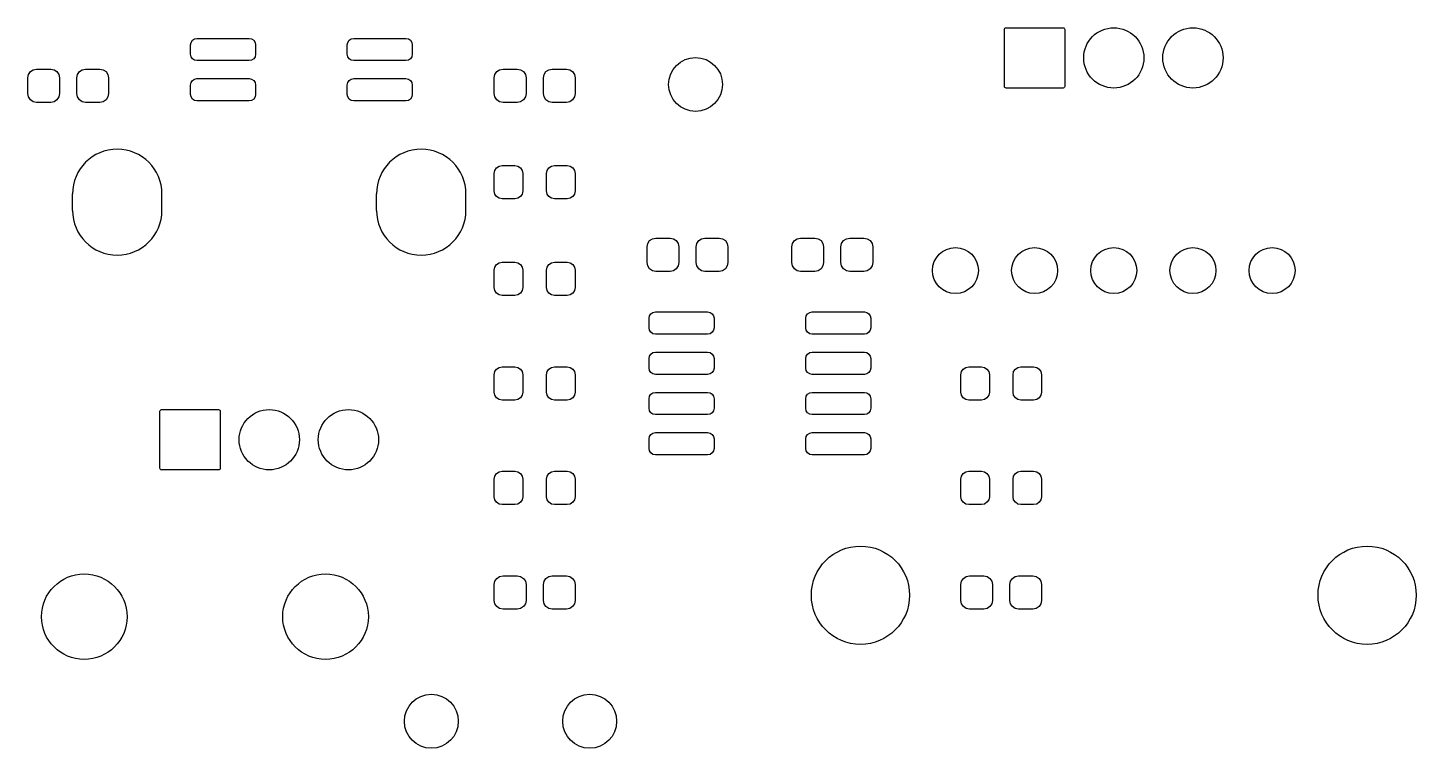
# Model space of a CAD drawing. Extents: x 123.1 to 169.3, y -139.9 to -48.2.
# Drawn here: x 125.47 to 169.32, y -94.07 to -71.32 of the extents above; entities that cross this region are included whole.
import ezdxf

# ---------------------------------------------------------------- set-up
doc = ezdxf.new("R2010")
doc.units = 0
doc.layers.add('BLACK', color=7, linetype='CONTINUOUS')

msp = doc.modelspace()

# ---------------------------------------------------------------- linework, layer by layer
at = {"layer": 'BLACK', "linetype": 'CONTINUOUS'}
for p, q in [((156.315, -71.373), (156.319, -71.3535)), ((156.315, -73.173), (156.315, -71.373)), ((156.319, -71.3535), (156.33, -71.3369)), ((156.33, -71.3369), (156.346, -71.3259)), ((156.346, -71.3259), (156.366, -71.322)), ((156.366, -71.322), (158.166, -71.322)), ((158.166, -71.322), (158.186, -71.3259)), ((158.186, -71.3259), (158.202, -71.3369)), ((158.202, -71.3369), (158.213, -71.3535)), ((158.213, -71.3535), (158.217, -71.373)), ((158.217, -71.373), (158.217, -73.173)), ((130.611, -71.859), (130.626, -71.7821)), ((130.611, -72.159), (130.611, -71.859)), ((130.626, -71.7821), (130.67, -71.7169)), ((130.67, -71.7169), (130.735, -71.6733)), ((130.735, -71.6733), (130.812, -71.658)), ((130.812, -71.658), (132.462, -71.658)), ((132.462, -71.658), (132.539, -71.6733)), ((132.539, -71.6733), (132.604, -71.7169)), ((132.604, -71.7169), (132.648, -71.7821)), ((132.648, -71.7821), (132.663, -71.859)), ((132.663, -71.859), (132.663, -72.159)), ((135.561, -71.859), (135.576, -71.7821)), ((135.561, -72.159), (135.561, -71.859)), ((135.576, -71.7821), (135.62, -71.7169)), ((135.62, -71.7169), (135.685, -71.6733)), ((135.685, -71.6733), (135.762, -71.658)), ((135.762, -71.658), (137.412, -71.658)), ((137.412, -71.658), (137.489, -71.6733)), ((137.489, -71.6733), (137.554, -71.7169)), ((137.554, -71.7169), (137.598, -71.7821)), ((137.598, -71.7821), (137.613, -71.859)), ((137.613, -71.859), (137.613, -72.159)), ((130.626, -72.2359), (130.611, -72.159)), ((130.67, -72.3011), (130.626, -72.2359)), ((130.735, -72.3447), (130.67, -72.3011)), ((130.812, -72.36), (130.735, -72.3447)), ((132.539, -72.3447), (132.462, -72.36)), ((132.604, -72.3011), (132.539, -72.3447)), ((132.648, -72.2359), (132.604, -72.3011)), ((132.663, -72.159), (132.648, -72.2359)), ((135.576, -72.2359), (135.561, -72.159)), ((135.62, -72.3011), (135.576, -72.2359)), ((135.685, -72.3447), (135.62, -72.3011)), ((135.762, -72.36), (135.685, -72.3447)), ((137.489, -72.3447), (137.412, -72.36)), ((137.554, -72.3011), (137.489, -72.3447)), ((137.598, -72.2359), (137.554, -72.3011)), ((137.613, -72.159), (137.598, -72.2359)), ((125.491, -72.7964), (125.551, -72.7068)), ((125.551, -72.7068), (125.64, -72.647)), ((125.64, -72.647), (125.746, -72.626)), ((125.746, -72.626), (126.196, -72.626)), ((126.196, -72.626), (126.302, -72.647)), ((126.302, -72.647), (126.391, -72.7068)), ((126.391, -72.7068), (126.451, -72.7964)), ((127.041, -72.7964), (127.101, -72.7068)), ((127.101, -72.7068), (127.19, -72.647)), ((127.19, -72.647), (127.296, -72.626)), ((127.296, -72.626), (127.746, -72.626)), ((127.746, -72.626), (127.852, -72.647)), ((127.852, -72.647), (127.941, -72.7068)), ((127.941, -72.7068), (128.001, -72.7964)), ((132.462, -72.36), (130.812, -72.36)), ((137.412, -72.36), (135.762, -72.36)), ((140.223, -72.7964), (140.283, -72.7068)), ((140.283, -72.7068), (140.372, -72.647)), ((140.372, -72.647), (140.478, -72.626)), ((140.478, -72.626), (140.928, -72.626)), ((140.928, -72.626), (141.034, -72.647)), ((141.034, -72.647), (141.123, -72.7068)), ((141.123, -72.7068), (141.183, -72.7964)), ((141.773, -72.7964), (141.833, -72.7068)), ((141.833, -72.7068), (141.922, -72.647)), ((141.922, -72.647), (142.028, -72.626)), ((142.028, -72.626), (142.478, -72.626)), ((142.478, -72.626), (142.584, -72.647)), ((142.584, -72.647), (142.673, -72.7068)), ((142.673, -72.7068), (142.733, -72.7964)), ((125.47, -72.902), (125.491, -72.7964)), ((125.47, -73.402), (125.47, -72.902)), ((126.451, -72.7964), (126.472, -72.902)), ((126.472, -72.902), (126.472, -73.402)), ((127.02, -72.902), (127.041, -72.7964)), ((127.02, -73.402), (127.02, -72.902)), ((128.001, -72.7964), (128.022, -72.902)), ((128.022, -72.902), (128.022, -73.402)), ((130.611, -73.129), (130.626, -73.0521)), ((130.611, -73.429), (130.611, -73.129)), ((130.626, -73.0521), (130.67, -72.9869)), ((130.67, -72.9869), (130.735, -72.9433)), ((130.735, -72.9433), (130.812, -72.928)), ((130.812, -72.928), (132.462, -72.928)), ((132.462, -72.928), (132.539, -72.9433)), ((132.539, -72.9433), (132.604, -72.9869)), ((132.604, -72.9869), (132.648, -73.0521)), ((132.648, -73.0521), (132.663, -73.129)), ((132.663, -73.129), (132.663, -73.429)), ((135.561, -73.129), (135.576, -73.0521)), ((135.561, -73.429), (135.561, -73.129)), ((135.576, -73.0521), (135.62, -72.9869)), ((135.62, -72.9869), (135.685, -72.9433)), ((135.685, -72.9433), (135.762, -72.928)), ((135.762, -72.928), (137.412, -72.928)), ((137.412, -72.928), (137.489, -72.9433)), ((137.489, -72.9433), (137.554, -72.9869)), ((137.554, -72.9869), (137.598, -73.0521)), ((137.598, -73.0521), (137.613, -73.129)), ((137.613, -73.129), (137.613, -73.429)), ((140.202, -72.902), (140.223, -72.7964)), ((140.202, -73.402), (140.202, -72.902)), ((141.183, -72.7964), (141.204, -72.902)), ((141.204, -72.902), (141.204, -73.402)), ((141.752, -72.902), (141.773, -72.7964)), ((141.752, -73.402), (141.752, -72.902)), ((142.733, -72.7964), (142.754, -72.902)), ((142.754, -72.902), (142.754, -73.402)), ((156.319, -73.1925), (156.315, -73.173)), ((156.33, -73.2091), (156.319, -73.1925)), ((156.346, -73.2201), (156.33, -73.2091)), ((156.366, -73.224), (156.346, -73.2201)), ((158.166, -73.224), (156.366, -73.224)), ((158.186, -73.2201), (158.166, -73.224)), ((158.202, -73.2091), (158.186, -73.2201)), ((158.213, -73.1925), (158.202, -73.2091)), ((158.217, -73.173), (158.213, -73.1925)), ((125.491, -73.5076), (125.47, -73.402)), ((125.551, -73.5972), (125.491, -73.5076)), ((125.64, -73.657), (125.551, -73.5972)), ((125.746, -73.678), (125.64, -73.657)), ((126.302, -73.657), (126.196, -73.678)), ((126.391, -73.5972), (126.302, -73.657)), ((126.451, -73.5076), (126.391, -73.5972)), ((126.472, -73.402), (126.451, -73.5076)), ((127.041, -73.5076), (127.02, -73.402)), ((127.101, -73.5972), (127.041, -73.5076)), ((127.19, -73.657), (127.101, -73.5972)), ((127.296, -73.678), (127.19, -73.657)), ((127.852, -73.657), (127.746, -73.678)), ((127.941, -73.5972), (127.852, -73.657)), ((128.001, -73.5076), (127.941, -73.5972)), ((128.022, -73.402), (128.001, -73.5076)), ((130.626, -73.5059), (130.611, -73.429)), ((130.67, -73.5711), (130.626, -73.5059)), ((130.735, -73.6147), (130.67, -73.5711)), ((130.812, -73.63), (130.735, -73.6147)), ((132.462, -73.63), (130.812, -73.63)), ((132.539, -73.6147), (132.462, -73.63)), ((132.604, -73.5711), (132.539, -73.6147)), ((132.648, -73.5059), (132.604, -73.5711)), ((132.663, -73.429), (132.648, -73.5059)), ((135.576, -73.5059), (135.561, -73.429)), ((135.62, -73.5711), (135.576, -73.5059)), ((135.685, -73.6147), (135.62, -73.5711)), ((135.762, -73.63), (135.685, -73.6147)), ((137.412, -73.63), (135.762, -73.63)), ((137.489, -73.6147), (137.412, -73.63)), ((137.554, -73.5711), (137.489, -73.6147)), ((137.598, -73.5059), (137.554, -73.5711)), ((137.613, -73.429), (137.598, -73.5059)), ((140.223, -73.5076), (140.202, -73.402)), ((140.283, -73.5972), (140.223, -73.5076)), ((140.372, -73.657), (140.283, -73.5972)), ((140.478, -73.678), (140.372, -73.657)), ((141.034, -73.657), (140.928, -73.678)), ((141.123, -73.5972), (141.034, -73.657)), ((141.183, -73.5076), (141.123, -73.5972)), ((141.204, -73.402), (141.183, -73.5076)), ((141.773, -73.5076), (141.752, -73.402)), ((141.833, -73.5972), (141.773, -73.5076)), ((141.922, -73.657), (141.833, -73.5972)), ((142.028, -73.678), (141.922, -73.657)), ((142.584, -73.657), (142.478, -73.678)), ((142.673, -73.5972), (142.584, -73.657)), ((142.733, -73.5076), (142.673, -73.5972)), ((142.754, -73.402), (142.733, -73.5076)), ((126.196, -73.678), (125.746, -73.678)), ((127.746, -73.678), (127.296, -73.678)), ((140.928, -73.678), (140.478, -73.678)), ((142.478, -73.678), (142.028, -73.678)), ((140.202, -75.925), (140.221, -75.8289)), ((140.221, -75.8289), (140.276, -75.7475)), ((140.276, -75.7475), (140.357, -75.6931)), ((140.357, -75.6931), (140.453, -75.674)), ((140.453, -75.674), (140.853, -75.674)), ((140.853, -75.674), (140.949, -75.6931)), ((140.949, -75.6931), (141.03, -75.7475)), ((141.03, -75.7475), (141.085, -75.8289)), ((141.085, -75.8289), (141.104, -75.925)), ((141.852, -75.925), (141.871, -75.8289)), ((141.871, -75.8289), (141.926, -75.7475)), ((141.926, -75.7475), (142.007, -75.6931)), ((142.007, -75.6931), (142.103, -75.674)), ((142.103, -75.674), (142.503, -75.674)), ((142.503, -75.674), (142.599, -75.6931)), ((142.599, -75.6931), (142.68, -75.7475)), ((142.68, -75.7475), (142.735, -75.8289)), ((142.735, -75.8289), (142.754, -75.925)), ((140.202, -76.475), (140.202, -75.925)), ((141.104, -75.925), (141.104, -76.475)), ((141.852, -76.475), (141.852, -75.925)), ((142.754, -75.925), (142.754, -76.475)), ((126.885, -77.088), (126.885, -76.568)), ((129.707, -77.088), (129.707, -76.568)), ((136.485, -77.088), (136.485, -76.568)), ((139.307, -77.088), (139.307, -76.568)), ((140.221, -76.5711), (140.202, -76.475)), ((140.276, -76.6525), (140.221, -76.5711)), ((140.357, -76.7069), (140.276, -76.6525)), ((140.453, -76.726), (140.357, -76.7069)), ((140.853, -76.726), (140.453, -76.726)), ((140.949, -76.7069), (140.853, -76.726)), ((141.03, -76.6525), (140.949, -76.7069)), ((141.085, -76.5711), (141.03, -76.6525)), ((141.104, -76.475), (141.085, -76.5711)), ((141.871, -76.5711), (141.852, -76.475)), ((141.926, -76.6525), (141.871, -76.5711)), ((142.007, -76.7069), (141.926, -76.6525)), ((142.103, -76.726), (142.007, -76.7069)), ((142.503, -76.726), (142.103, -76.726)), ((142.599, -76.7069), (142.503, -76.726)), ((142.68, -76.6525), (142.599, -76.7069)), ((142.735, -76.5711), (142.68, -76.6525)), ((142.754, -76.475), (142.735, -76.5711)), ((145.049, -78.1304), (145.109, -78.0408)), ((145.109, -78.0408), (145.198, -77.981)), ((145.198, -77.981), (145.304, -77.96)), ((145.304, -77.96), (145.754, -77.96)), ((145.754, -77.96), (145.86, -77.981)), ((145.86, -77.981), (145.949, -78.0408)), ((145.949, -78.0408), (146.009, -78.1304)), ((146.599, -78.1304), (146.659, -78.0408)), ((146.659, -78.0408), (146.748, -77.981)), ((146.748, -77.981), (146.854, -77.96)), ((146.854, -77.96), (147.304, -77.96)), ((147.304, -77.96), (147.41, -77.981)), ((147.41, -77.981), (147.499, -78.0408)), ((147.499, -78.0408), (147.559, -78.1304)), ((149.621, -78.1304), (149.681, -78.0408)), ((149.681, -78.0408), (149.77, -77.981)), ((149.77, -77.981), (149.876, -77.96)), ((149.876, -77.96), (150.326, -77.96)), ((150.326, -77.96), (150.432, -77.981)), ((150.432, -77.981), (150.521, -78.0408)), ((150.521, -78.0408), (150.581, -78.1304)), ((151.171, -78.1304), (151.231, -78.0408)), ((151.231, -78.0408), (151.32, -77.981)), ((151.32, -77.981), (151.426, -77.96)), ((151.426, -77.96), (151.876, -77.96)), ((151.876, -77.96), (151.982, -77.981)), ((151.982, -77.981), (152.071, -78.0408)), ((152.071, -78.0408), (152.131, -78.1304)), ((145.028, -78.236), (145.049, -78.1304)), ((145.028, -78.736), (145.028, -78.236)), ((146.009, -78.1304), (146.03, -78.236)), ((146.03, -78.236), (146.03, -78.736)), ((146.578, -78.236), (146.599, -78.1304)), ((146.578, -78.736), (146.578, -78.236)), ((147.559, -78.1304), (147.58, -78.236)), ((147.58, -78.236), (147.58, -78.736)), ((149.6, -78.236), (149.621, -78.1304)), ((149.6, -78.736), (149.6, -78.236)), ((150.581, -78.1304), (150.602, -78.236)), ((150.602, -78.236), (150.602, -78.736)), ((151.15, -78.236), (151.171, -78.1304)), ((151.15, -78.736), (151.15, -78.236)), ((152.131, -78.1304), (152.152, -78.236)), ((152.152, -78.236), (152.152, -78.736)), ((140.202, -78.973), (140.221, -78.8769)), ((140.221, -78.8769), (140.276, -78.7955)), ((140.276, -78.7955), (140.357, -78.7411)), ((140.357, -78.7411), (140.453, -78.722)), ((140.453, -78.722), (140.853, -78.722)), ((140.853, -78.722), (140.949, -78.7411)), ((140.949, -78.7411), (141.03, -78.7955)), ((141.03, -78.7955), (141.085, -78.8769)), ((141.085, -78.8769), (141.104, -78.973)), ((141.852, -78.973), (141.871, -78.8769)), ((141.871, -78.8769), (141.926, -78.7955)), ((141.926, -78.7955), (142.007, -78.7411)), ((142.007, -78.7411), (142.103, -78.722)), ((142.103, -78.722), (142.503, -78.722)), ((142.503, -78.722), (142.599, -78.7411)), ((142.599, -78.7411), (142.68, -78.7955)), ((142.68, -78.7955), (142.735, -78.8769)), ((142.735, -78.8769), (142.754, -78.973)), ((145.049, -78.8416), (145.028, -78.736)), ((145.109, -78.9312), (145.049, -78.8416)), ((146.009, -78.8416), (145.949, -78.9312)), ((146.03, -78.736), (146.009, -78.8416)), ((146.599, -78.8416), (146.578, -78.736)), ((146.659, -78.9312), (146.599, -78.8416)), ((147.559, -78.8416), (147.499, -78.9312)), ((147.58, -78.736), (147.559, -78.8416)), ((149.621, -78.8416), (149.6, -78.736)), ((149.681, -78.9312), (149.621, -78.8416)), ((150.581, -78.8416), (150.521, -78.9312)), ((150.602, -78.736), (150.581, -78.8416)), ((151.171, -78.8416), (151.15, -78.736)), ((151.231, -78.9312), (151.171, -78.8416)), ((152.131, -78.8416), (152.071, -78.9312)), ((152.152, -78.736), (152.131, -78.8416)), ((140.202, -79.523), (140.202, -78.973)), ((141.104, -78.973), (141.104, -79.523)), ((141.852, -79.523), (141.852, -78.973)), ((142.754, -78.973), (142.754, -79.523)), ((145.198, -78.991), (145.109, -78.9312)), ((145.304, -79.012), (145.198, -78.991)), ((145.754, -79.012), (145.304, -79.012)), ((145.86, -78.991), (145.754, -79.012)), ((145.949, -78.9312), (145.86, -78.991)), ((146.748, -78.991), (146.659, -78.9312)), ((146.854, -79.012), (146.748, -78.991)), ((147.304, -79.012), (146.854, -79.012)), ((147.41, -78.991), (147.304, -79.012)), ((147.499, -78.9312), (147.41, -78.991)), ((149.77, -78.991), (149.681, -78.9312)), ((149.876, -79.012), (149.77, -78.991)), ((150.326, -79.012), (149.876, -79.012)), ((150.432, -78.991), (150.326, -79.012)), ((150.521, -78.9312), (150.432, -78.991)), ((151.32, -78.991), (151.231, -78.9312)), ((151.426, -79.012), (151.32, -78.991)), ((151.876, -79.012), (151.426, -79.012)), ((151.982, -78.991), (151.876, -79.012)), ((152.071, -78.9312), (151.982, -78.991)), ((140.221, -79.6191), (140.202, -79.523)), ((140.276, -79.7005), (140.221, -79.6191)), ((140.357, -79.7549), (140.276, -79.7005)), ((140.453, -79.774), (140.357, -79.7549)), ((140.853, -79.774), (140.453, -79.774)), ((140.949, -79.7549), (140.853, -79.774)), ((141.03, -79.7005), (140.949, -79.7549)), ((141.085, -79.6191), (141.03, -79.7005)), ((141.104, -79.523), (141.085, -79.6191)), ((141.871, -79.6191), (141.852, -79.523)), ((141.926, -79.7005), (141.871, -79.6191)), ((142.007, -79.7549), (141.926, -79.7005)), ((142.103, -79.774), (142.007, -79.7549)), ((142.503, -79.774), (142.103, -79.774)), ((142.599, -79.7549), (142.503, -79.774)), ((142.68, -79.7005), (142.599, -79.7549)), ((142.735, -79.6191), (142.68, -79.7005)), ((142.754, -79.523), (142.735, -79.6191)), ((145.089, -80.495), (145.104, -80.4181)), ((145.089, -80.795), (145.089, -80.495)), ((145.104, -80.4181), (145.148, -80.3529)), ((145.148, -80.3529), (145.213, -80.3093)), ((145.213, -80.3093), (145.29, -80.294)), ((145.29, -80.294), (146.94, -80.294)), ((146.94, -80.294), (147.017, -80.3093)), ((147.017, -80.3093), (147.082, -80.3529)), ((147.082, -80.3529), (147.126, -80.4181)), ((147.126, -80.4181), (147.141, -80.495)), ((147.141, -80.495), (147.141, -80.795)), ((150.039, -80.495), (150.054, -80.4181)), ((150.039, -80.795), (150.039, -80.495)), ((150.054, -80.4181), (150.098, -80.3529)), ((150.098, -80.3529), (150.163, -80.3093)), ((150.163, -80.3093), (150.24, -80.294)), ((150.24, -80.294), (151.89, -80.294)), ((151.89, -80.294), (151.967, -80.3093)), ((151.967, -80.3093), (152.032, -80.3529)), ((152.032, -80.3529), (152.076, -80.4181)), ((152.076, -80.4181), (152.091, -80.495)), ((152.091, -80.495), (152.091, -80.795)), ((145.104, -80.8719), (145.089, -80.795)), ((145.148, -80.9371), (145.104, -80.8719)), ((145.213, -80.9807), (145.148, -80.9371)), ((145.29, -80.996), (145.213, -80.9807)), ((146.94, -80.996), (145.29, -80.996)), ((147.017, -80.9807), (146.94, -80.996)), ((147.082, -80.9371), (147.017, -80.9807)), ((147.126, -80.8719), (147.082, -80.9371)), ((147.141, -80.795), (147.126, -80.8719)), ((150.054, -80.8719), (150.039, -80.795)), ((150.098, -80.9371), (150.054, -80.8719)), ((150.163, -80.9807), (150.098, -80.9371)), ((150.24, -80.996), (150.163, -80.9807)), ((151.89, -80.996), (150.24, -80.996)), ((151.967, -80.9807), (151.89, -80.996)), ((152.032, -80.9371), (151.967, -80.9807)), ((152.076, -80.8719), (152.032, -80.9371)), ((152.091, -80.795), (152.076, -80.8719)), ((145.089, -81.765), (145.104, -81.6881)), ((145.089, -82.065), (145.089, -81.765)), ((145.104, -81.6881), (145.148, -81.6229)), ((145.148, -81.6229), (145.213, -81.5793)), ((145.213, -81.5793), (145.29, -81.564)), ((145.29, -81.564), (146.94, -81.564)), ((146.94, -81.564), (147.017, -81.5793)), ((147.017, -81.5793), (147.082, -81.6229)), ((147.082, -81.6229), (147.126, -81.6881)), ((147.126, -81.6881), (147.141, -81.765)), ((147.141, -81.765), (147.141, -82.065)), ((150.039, -81.765), (150.054, -81.6881)), ((150.039, -82.065), (150.039, -81.765)), ((150.054, -81.6881), (150.098, -81.6229)), ((150.098, -81.6229), (150.163, -81.5793)), ((150.163, -81.5793), (150.24, -81.564)), ((150.24, -81.564), (151.89, -81.564)), ((151.89, -81.564), (151.967, -81.5793)), ((151.967, -81.5793), (152.032, -81.6229)), ((152.032, -81.6229), (152.076, -81.6881)), ((152.076, -81.6881), (152.091, -81.765)), ((152.091, -81.765), (152.091, -82.065)), ((140.202, -82.275), (140.221, -82.1789)), ((140.202, -82.825), (140.202, -82.275)), ((140.221, -82.1789), (140.276, -82.0975)), ((140.276, -82.0975), (140.357, -82.0431)), ((140.357, -82.0431), (140.453, -82.024)), ((140.453, -82.024), (140.853, -82.024)), ((140.853, -82.024), (140.949, -82.0431)), ((140.949, -82.0431), (141.03, -82.0975)), ((141.03, -82.0975), (141.085, -82.1789)), ((141.085, -82.1789), (141.104, -82.275)), ((141.104, -82.275), (141.104, -82.825)), ((141.852, -82.275), (141.871, -82.1789)), ((141.852, -82.825), (141.852, -82.275)), ((141.871, -82.1789), (141.926, -82.0975)), ((141.926, -82.0975), (142.007, -82.0431)), ((142.007, -82.0431), (142.103, -82.024)), ((142.103, -82.024), (142.503, -82.024)), ((142.503, -82.024), (142.599, -82.0431)), ((142.599, -82.0431), (142.68, -82.0975)), ((142.68, -82.0975), (142.735, -82.1789)), ((142.735, -82.1789), (142.754, -82.275)), ((142.754, -82.275), (142.754, -82.825)), ((145.104, -82.1419), (145.089, -82.065)), ((145.148, -82.2071), (145.104, -82.1419)), ((145.213, -82.2507), (145.148, -82.2071)), ((145.29, -82.266), (145.213, -82.2507)), ((146.94, -82.266), (145.29, -82.266)), ((147.017, -82.2507), (146.94, -82.266)), ((147.082, -82.2071), (147.017, -82.2507)), ((147.126, -82.1419), (147.082, -82.2071)), ((147.141, -82.065), (147.126, -82.1419)), ((150.054, -82.1419), (150.039, -82.065)), ((150.098, -82.2071), (150.054, -82.1419)), ((150.163, -82.2507), (150.098, -82.2071)), ((150.24, -82.266), (150.163, -82.2507)), ((151.89, -82.266), (150.24, -82.266)), ((151.967, -82.2507), (151.89, -82.266)), ((152.032, -82.2071), (151.967, -82.2507)), ((152.076, -82.1419), (152.032, -82.2071)), ((152.091, -82.065), (152.076, -82.1419)), ((154.934, -82.275), (154.953, -82.1789)), ((154.934, -82.825), (154.934, -82.275)), ((154.953, -82.1789), (155.008, -82.0975)), ((155.008, -82.0975), (155.089, -82.0431)), ((155.089, -82.0431), (155.185, -82.024)), ((155.185, -82.024), (155.585, -82.024)), ((155.585, -82.024), (155.681, -82.0431)), ((155.681, -82.0431), (155.762, -82.0975)), ((155.762, -82.0975), (155.817, -82.1789)), ((155.817, -82.1789), (155.836, -82.275)), ((155.836, -82.275), (155.836, -82.825)), ((156.584, -82.275), (156.603, -82.1789)), ((156.584, -82.825), (156.584, -82.275)), ((156.603, -82.1789), (156.658, -82.0975)), ((156.658, -82.0975), (156.739, -82.0431)), ((156.739, -82.0431), (156.835, -82.024)), ((156.835, -82.024), (157.235, -82.024)), ((157.235, -82.024), (157.331, -82.0431)), ((157.331, -82.0431), (157.412, -82.0975)), ((157.412, -82.0975), (157.467, -82.1789)), ((157.467, -82.1789), (157.486, -82.275)), ((157.486, -82.275), (157.486, -82.825)), ((140.221, -82.9211), (140.202, -82.825)), ((141.104, -82.825), (141.085, -82.9211)), ((141.871, -82.9211), (141.852, -82.825)), ((142.754, -82.825), (142.735, -82.9211)), ((145.148, -82.8929), (145.213, -82.8493)), ((145.213, -82.8493), (145.29, -82.834)), ((145.29, -82.834), (146.94, -82.834)), ((146.94, -82.834), (147.017, -82.8493)), ((147.017, -82.8493), (147.082, -82.8929)), ((150.098, -82.8929), (150.163, -82.8493)), ((150.163, -82.8493), (150.24, -82.834)), ((150.24, -82.834), (151.89, -82.834)), ((151.89, -82.834), (151.967, -82.8493)), ((151.967, -82.8493), (152.032, -82.8929)), ((154.953, -82.9211), (154.934, -82.825)), ((155.836, -82.825), (155.817, -82.9211)), ((156.603, -82.9211), (156.584, -82.825)), ((157.486, -82.825), (157.467, -82.9211)), ((140.276, -83.0025), (140.221, -82.9211)), ((140.357, -83.0569), (140.276, -83.0025)), ((140.453, -83.076), (140.357, -83.0569)), ((140.853, -83.076), (140.453, -83.076)), ((140.949, -83.0569), (140.853, -83.076)), ((141.03, -83.0025), (140.949, -83.0569)), ((141.085, -82.9211), (141.03, -83.0025)), ((141.926, -83.0025), (141.871, -82.9211)), ((142.007, -83.0569), (141.926, -83.0025)), ((142.103, -83.076), (142.007, -83.0569)), ((142.503, -83.076), (142.103, -83.076)), ((142.599, -83.0569), (142.503, -83.076)), ((142.68, -83.0025), (142.599, -83.0569)), ((142.735, -82.9211), (142.68, -83.0025)), ((145.089, -83.035), (145.104, -82.9581)), ((145.089, -83.335), (145.089, -83.035)), ((145.104, -82.9581), (145.148, -82.8929)), ((147.082, -82.8929), (147.126, -82.9581)), ((147.126, -82.9581), (147.141, -83.035)), ((147.141, -83.035), (147.141, -83.335)), ((150.039, -83.035), (150.054, -82.9581)), ((150.039, -83.335), (150.039, -83.035)), ((150.054, -82.9581), (150.098, -82.8929)), ((152.032, -82.8929), (152.076, -82.9581)), ((152.076, -82.9581), (152.091, -83.035)), ((152.091, -83.035), (152.091, -83.335)), ((155.008, -83.0025), (154.953, -82.9211)), ((155.089, -83.0569), (155.008, -83.0025)), ((155.185, -83.076), (155.089, -83.0569)), ((155.585, -83.076), (155.185, -83.076)), ((155.681, -83.0569), (155.585, -83.076)), ((155.762, -83.0025), (155.681, -83.0569)), ((155.817, -82.9211), (155.762, -83.0025)), ((156.658, -83.0025), (156.603, -82.9211)), ((156.739, -83.0569), (156.658, -83.0025)), ((156.835, -83.076), (156.739, -83.0569)), ((157.235, -83.076), (156.835, -83.076)), ((157.331, -83.0569), (157.235, -83.076)), ((157.412, -83.0025), (157.331, -83.0569)), ((157.467, -82.9211), (157.412, -83.0025)), ((129.645, -83.428), (129.649, -83.4085)), ((129.645, -85.228), (129.645, -83.428)), ((129.649, -83.4085), (129.66, -83.3919)), ((129.66, -83.3919), (129.676, -83.3809)), ((129.676, -83.3809), (129.696, -83.377)), ((129.696, -83.377), (131.496, -83.377)), ((131.496, -83.377), (131.516, -83.3809)), ((131.516, -83.3809), (131.532, -83.3919)), ((131.532, -83.3919), (131.543, -83.4085)), ((131.543, -83.4085), (131.547, -83.428)), ((131.547, -83.428), (131.547, -85.228)), ((145.104, -83.4119), (145.089, -83.335)), ((145.148, -83.4771), (145.104, -83.4119)), ((145.213, -83.5207), (145.148, -83.4771)), ((145.29, -83.536), (145.213, -83.5207)), ((146.94, -83.536), (145.29, -83.536)), ((147.017, -83.5207), (146.94, -83.536)), ((147.082, -83.4771), (147.017, -83.5207)), ((147.126, -83.4119), (147.082, -83.4771)), ((147.141, -83.335), (147.126, -83.4119)), ((150.054, -83.4119), (150.039, -83.335)), ((150.098, -83.4771), (150.054, -83.4119)), ((150.163, -83.5207), (150.098, -83.4771)), ((150.24, -83.536), (150.163, -83.5207)), ((151.89, -83.536), (150.24, -83.536)), ((151.967, -83.5207), (151.89, -83.536)), ((152.032, -83.4771), (151.967, -83.5207)), ((152.076, -83.4119), (152.032, -83.4771)), ((152.091, -83.335), (152.076, -83.4119)), ((145.104, -84.2281), (145.148, -84.1629)), ((145.148, -84.1629), (145.213, -84.1193)), ((145.213, -84.1193), (145.29, -84.104)), ((145.29, -84.104), (146.94, -84.104)), ((146.94, -84.104), (147.017, -84.1193)), ((147.017, -84.1193), (147.082, -84.1629)), ((147.082, -84.1629), (147.126, -84.2281)), ((150.054, -84.2281), (150.098, -84.1629)), ((150.098, -84.1629), (150.163, -84.1193)), ((150.163, -84.1193), (150.24, -84.104)), ((150.24, -84.104), (151.89, -84.104)), ((151.89, -84.104), (151.967, -84.1193)), ((151.967, -84.1193), (152.032, -84.1629)), ((152.032, -84.1629), (152.076, -84.2281)), ((145.089, -84.305), (145.104, -84.2281)), ((145.089, -84.605), (145.089, -84.305)), ((145.104, -84.6819), (145.089, -84.605)), ((147.126, -84.2281), (147.141, -84.305)), ((147.141, -84.605), (147.126, -84.6819)), ((147.141, -84.305), (147.141, -84.605)), ((150.039, -84.305), (150.054, -84.2281)), ((150.039, -84.605), (150.039, -84.305)), ((150.054, -84.6819), (150.039, -84.605)), ((152.076, -84.2281), (152.091, -84.305)), ((152.091, -84.605), (152.076, -84.6819)), ((152.091, -84.305), (152.091, -84.605)), ((145.148, -84.7471), (145.104, -84.6819)), ((145.213, -84.7907), (145.148, -84.7471)), ((145.29, -84.806), (145.213, -84.7907)), ((146.94, -84.806), (145.29, -84.806)), ((147.017, -84.7907), (146.94, -84.806)), ((147.082, -84.7471), (147.017, -84.7907)), ((147.126, -84.6819), (147.082, -84.7471)), ((150.098, -84.7471), (150.054, -84.6819)), ((150.163, -84.7907), (150.098, -84.7471)), ((150.24, -84.806), (150.163, -84.7907)), ((151.89, -84.806), (150.24, -84.806)), ((151.967, -84.7907), (151.89, -84.806)), ((152.032, -84.7471), (151.967, -84.7907)), ((152.076, -84.6819), (152.032, -84.7471)), ((129.649, -85.2475), (129.645, -85.228)), ((129.66, -85.2641), (129.649, -85.2475)), ((129.676, -85.2751), (129.66, -85.2641)), ((129.696, -85.279), (129.676, -85.2751)), ((131.496, -85.279), (129.696, -85.279)), ((131.516, -85.2751), (131.496, -85.279)), ((131.532, -85.2641), (131.516, -85.2751)), ((131.543, -85.2475), (131.532, -85.2641)), ((131.547, -85.228), (131.543, -85.2475)), ((140.202, -85.577), (140.221, -85.4809)), ((140.221, -85.4809), (140.276, -85.3995)), ((140.276, -85.3995), (140.357, -85.3451)), ((140.357, -85.3451), (140.453, -85.326)), ((140.453, -85.326), (140.853, -85.326)), ((140.853, -85.326), (140.949, -85.3451)), ((140.949, -85.3451), (141.03, -85.3995)), ((141.03, -85.3995), (141.085, -85.4809)), ((141.085, -85.4809), (141.104, -85.577)), ((141.852, -85.577), (141.871, -85.4809)), ((141.871, -85.4809), (141.926, -85.3995)), ((141.926, -85.3995), (142.007, -85.3451)), ((142.007, -85.3451), (142.103, -85.326)), ((142.103, -85.326), (142.503, -85.326)), ((142.503, -85.326), (142.599, -85.3451)), ((142.599, -85.3451), (142.68, -85.3995)), ((142.68, -85.3995), (142.735, -85.4809)), ((142.735, -85.4809), (142.754, -85.577)), ((154.934, -85.577), (154.953, -85.4809)), ((154.953, -85.4809), (155.008, -85.3995)), ((155.008, -85.3995), (155.089, -85.3451)), ((155.089, -85.3451), (155.185, -85.326)), ((155.185, -85.326), (155.585, -85.326)), ((155.585, -85.326), (155.681, -85.3451)), ((155.681, -85.3451), (155.762, -85.3995)), ((155.762, -85.3995), (155.817, -85.4809)), ((155.817, -85.4809), (155.836, -85.577)), ((156.584, -85.577), (156.603, -85.4809)), ((156.603, -85.4809), (156.658, -85.3995)), ((156.658, -85.3995), (156.739, -85.3451)), ((156.739, -85.3451), (156.835, -85.326)), ((156.835, -85.326), (157.235, -85.326)), ((157.235, -85.326), (157.331, -85.3451)), ((157.331, -85.3451), (157.412, -85.3995)), ((157.412, -85.3995), (157.467, -85.4809)), ((157.467, -85.4809), (157.486, -85.577)), ((140.202, -86.127), (140.202, -85.577)), ((141.104, -85.577), (141.104, -86.127)), ((141.852, -86.127), (141.852, -85.577)), ((142.754, -85.577), (142.754, -86.127)), ((154.934, -86.127), (154.934, -85.577)), ((155.836, -85.577), (155.836, -86.127)), ((156.584, -86.127), (156.584, -85.577)), ((157.486, -85.577), (157.486, -86.127)), ((140.221, -86.2231), (140.202, -86.127)), ((140.276, -86.3045), (140.221, -86.2231)), ((140.357, -86.3589), (140.276, -86.3045)), ((140.453, -86.378), (140.357, -86.3589)), ((140.853, -86.378), (140.453, -86.378)), ((140.949, -86.3589), (140.853, -86.378)), ((141.03, -86.3045), (140.949, -86.3589)), ((141.085, -86.2231), (141.03, -86.3045)), ((141.104, -86.127), (141.085, -86.2231)), ((141.871, -86.2231), (141.852, -86.127)), ((141.926, -86.3045), (141.871, -86.2231)), ((142.007, -86.3589), (141.926, -86.3045)), ((142.103, -86.378), (142.007, -86.3589)), ((142.503, -86.378), (142.103, -86.378)), ((142.599, -86.3589), (142.503, -86.378)), ((142.68, -86.3045), (142.599, -86.3589)), ((142.735, -86.2231), (142.68, -86.3045)), ((142.754, -86.127), (142.735, -86.2231)), ((154.953, -86.2231), (154.934, -86.127)), ((155.008, -86.3045), (154.953, -86.2231)), ((155.089, -86.3589), (155.008, -86.3045)), ((155.185, -86.378), (155.089, -86.3589)), ((155.585, -86.378), (155.185, -86.378)), ((155.681, -86.3589), (155.585, -86.378)), ((155.762, -86.3045), (155.681, -86.3589)), ((155.817, -86.2231), (155.762, -86.3045)), ((155.836, -86.127), (155.817, -86.2231)), ((156.603, -86.2231), (156.584, -86.127)), ((156.658, -86.3045), (156.603, -86.2231)), ((156.739, -86.3589), (156.658, -86.3045)), ((156.835, -86.378), (156.739, -86.3589)), ((157.235, -86.378), (156.835, -86.378)), ((157.331, -86.3589), (157.235, -86.378)), ((157.412, -86.3045), (157.331, -86.3589)), ((157.467, -86.2231), (157.412, -86.3045)), ((157.486, -86.127), (157.467, -86.2231)), ((140.202, -88.904), (140.223, -88.7984)), ((140.202, -89.404), (140.202, -88.904)), ((140.223, -88.7984), (140.283, -88.7088)), ((140.283, -88.7088), (140.372, -88.649)), ((140.372, -88.649), (140.478, -88.628)), ((140.478, -88.628), (140.928, -88.628)), ((140.928, -88.628), (141.034, -88.649)), ((141.034, -88.649), (141.123, -88.7088)), ((141.123, -88.7088), (141.183, -88.7984)), ((141.183, -88.7984), (141.204, -88.904)), ((141.204, -88.904), (141.204, -89.404)), ((141.752, -88.904), (141.773, -88.7984)), ((141.752, -89.404), (141.752, -88.904)), ((141.773, -88.7984), (141.833, -88.7088)), ((141.833, -88.7088), (141.922, -88.649)), ((141.922, -88.649), (142.028, -88.628)), ((142.028, -88.628), (142.478, -88.628)), ((142.478, -88.628), (142.584, -88.649)), ((142.584, -88.649), (142.673, -88.7088)), ((142.673, -88.7088), (142.733, -88.7984)), ((142.733, -88.7984), (142.754, -88.904)), ((142.754, -88.904), (142.754, -89.404)), ((154.934, -88.904), (154.955, -88.7984)), ((154.934, -89.404), (154.934, -88.904)), ((154.955, -88.7984), (155.015, -88.7088)), ((155.015, -88.7088), (155.104, -88.649)), ((155.104, -88.649), (155.21, -88.628)), ((155.21, -88.628), (155.66, -88.628)), ((155.66, -88.628), (155.766, -88.649)), ((155.766, -88.649), (155.855, -88.7088)), ((155.855, -88.7088), (155.915, -88.7984)), ((155.915, -88.7984), (155.936, -88.904)), ((155.936, -88.904), (155.936, -89.404)), ((156.484, -88.904), (156.505, -88.7984)), ((156.484, -89.404), (156.484, -88.904)), ((156.505, -88.7984), (156.565, -88.7088)), ((156.565, -88.7088), (156.654, -88.649)), ((156.654, -88.649), (156.76, -88.628)), ((156.76, -88.628), (157.21, -88.628)), ((157.21, -88.628), (157.316, -88.649)), ((157.316, -88.649), (157.405, -88.7088)), ((157.405, -88.7088), (157.465, -88.7984)), ((157.465, -88.7984), (157.486, -88.904)), ((157.486, -88.904), (157.486, -89.404)), ((140.223, -89.5096), (140.202, -89.404)), ((141.204, -89.404), (141.183, -89.5096)), ((141.773, -89.5096), (141.752, -89.404)), ((142.754, -89.404), (142.733, -89.5096)), ((154.955, -89.5096), (154.934, -89.404)), ((155.936, -89.404), (155.915, -89.5096)), ((156.505, -89.5096), (156.484, -89.404)), ((157.486, -89.404), (157.465, -89.5096)), ((140.283, -89.5992), (140.223, -89.5096)), ((140.372, -89.659), (140.283, -89.5992)), ((140.478, -89.68), (140.372, -89.659)), ((140.928, -89.68), (140.478, -89.68)), ((141.034, -89.659), (140.928, -89.68)), ((141.123, -89.5992), (141.034, -89.659)), ((141.183, -89.5096), (141.123, -89.5992)), ((141.833, -89.5992), (141.773, -89.5096)), ((141.922, -89.659), (141.833, -89.5992)), ((142.028, -89.68), (141.922, -89.659)), ((142.478, -89.68), (142.028, -89.68)), ((142.584, -89.659), (142.478, -89.68)), ((142.673, -89.5992), (142.584, -89.659)), ((142.733, -89.5096), (142.673, -89.5992)), ((155.015, -89.5992), (154.955, -89.5096)), ((155.104, -89.659), (155.015, -89.5992)), ((155.21, -89.68), (155.104, -89.659)), ((155.66, -89.68), (155.21, -89.68)), ((155.766, -89.659), (155.66, -89.68)), ((155.855, -89.5992), (155.766, -89.659)), ((155.915, -89.5096), (155.855, -89.5992)), ((156.565, -89.5992), (156.505, -89.5096)), ((156.654, -89.659), (156.565, -89.5992)), ((156.76, -89.68), (156.654, -89.659)), ((157.21, -89.68), (156.76, -89.68)), ((157.316, -89.659), (157.21, -89.68)), ((157.405, -89.5992), (157.316, -89.659)), ((157.465, -89.5096), (157.405, -89.5992))]:
    msp.add_line(p, q, dxfattribs=at)
at = {"layer": 'BLACK'}
for centre, radius in [((159.766, -72.273), 0.951), ((162.266, -72.273), 0.951), ((146.558, -73.112), 0.851), ((154.766, -78.988), 0.7258), ((157.266, -78.988), 0.7258), ((159.766, -78.988), 0.7258), ((162.266, -78.988), 0.7258), ((164.766, -78.988), 0.7258), ((133.096, -84.328), 0.951), ((135.596, -84.328), 0.951), ((151.766, -89.238), 1.551), ((167.766, -89.238), 1.551), ((127.254, -89.916), 1.351), ((134.874, -89.916), 1.351), ((138.216, -93.218), 0.851), ((143.216, -93.218), 0.851)]:
    msp.add_circle(centre, radius, dxfattribs=at)
for centre, start, end in [((128.296, -76.568), 360, 540), ((137.896, -76.568), 360, 540), ((128.296, -77.088), 180, 360), ((137.896, -77.088), 180, 360)]:
    msp.add_arc(centre, 1.411, start, end, dxfattribs=at)

doc.saveas('drawing.dxf')
